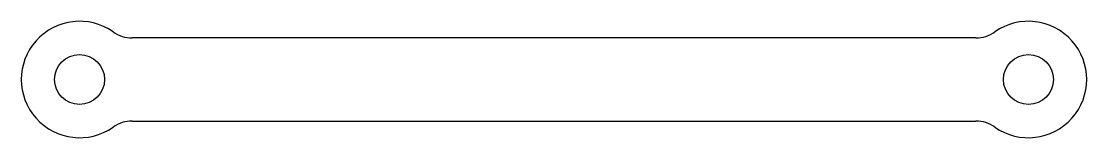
# Model space of a CAD drawing. Header units: millimetres. Extents: x -3.5 to 60.5, y -3.5 to 3.5.
import ezdxf

# ---------------------------------------------------------------- set-up
doc = ezdxf.new("R2010")
doc.units = ezdxf.units.MM

msp = doc.modelspace()

# ---------------------------------------------------------------- linework, layer by layer
at = {"color": 7, "linetype": 'Continuous', "lineweight": 25}
for p, q in [((53.838, 2.5), (3.162, 2.5)), ((3.162, -2.5), (53.838, -2.5))]:
    msp.add_line(p, q, dxfattribs=at)
for centre in [(0, 0), (57, 0)]:
    msp.add_circle(centre, 1.5, dxfattribs=at)
for centre, radius, start, end in [((0, 0), 3.5, 54.9032, 305.0968), ((57, 0), 3.5, 234.9032, 125.0968), ((3.162, 4.5), 2, 234.9032, 270), ((53.838, 4.5), 2, 270, 305.0968), ((3.162, -4.5), 2, 90, 125.0968), ((53.838, -4.5), 2, 54.9032, 90)]:
    msp.add_arc(centre, radius, start, end, dxfattribs=at)

doc.saveas('drawing.dxf')
